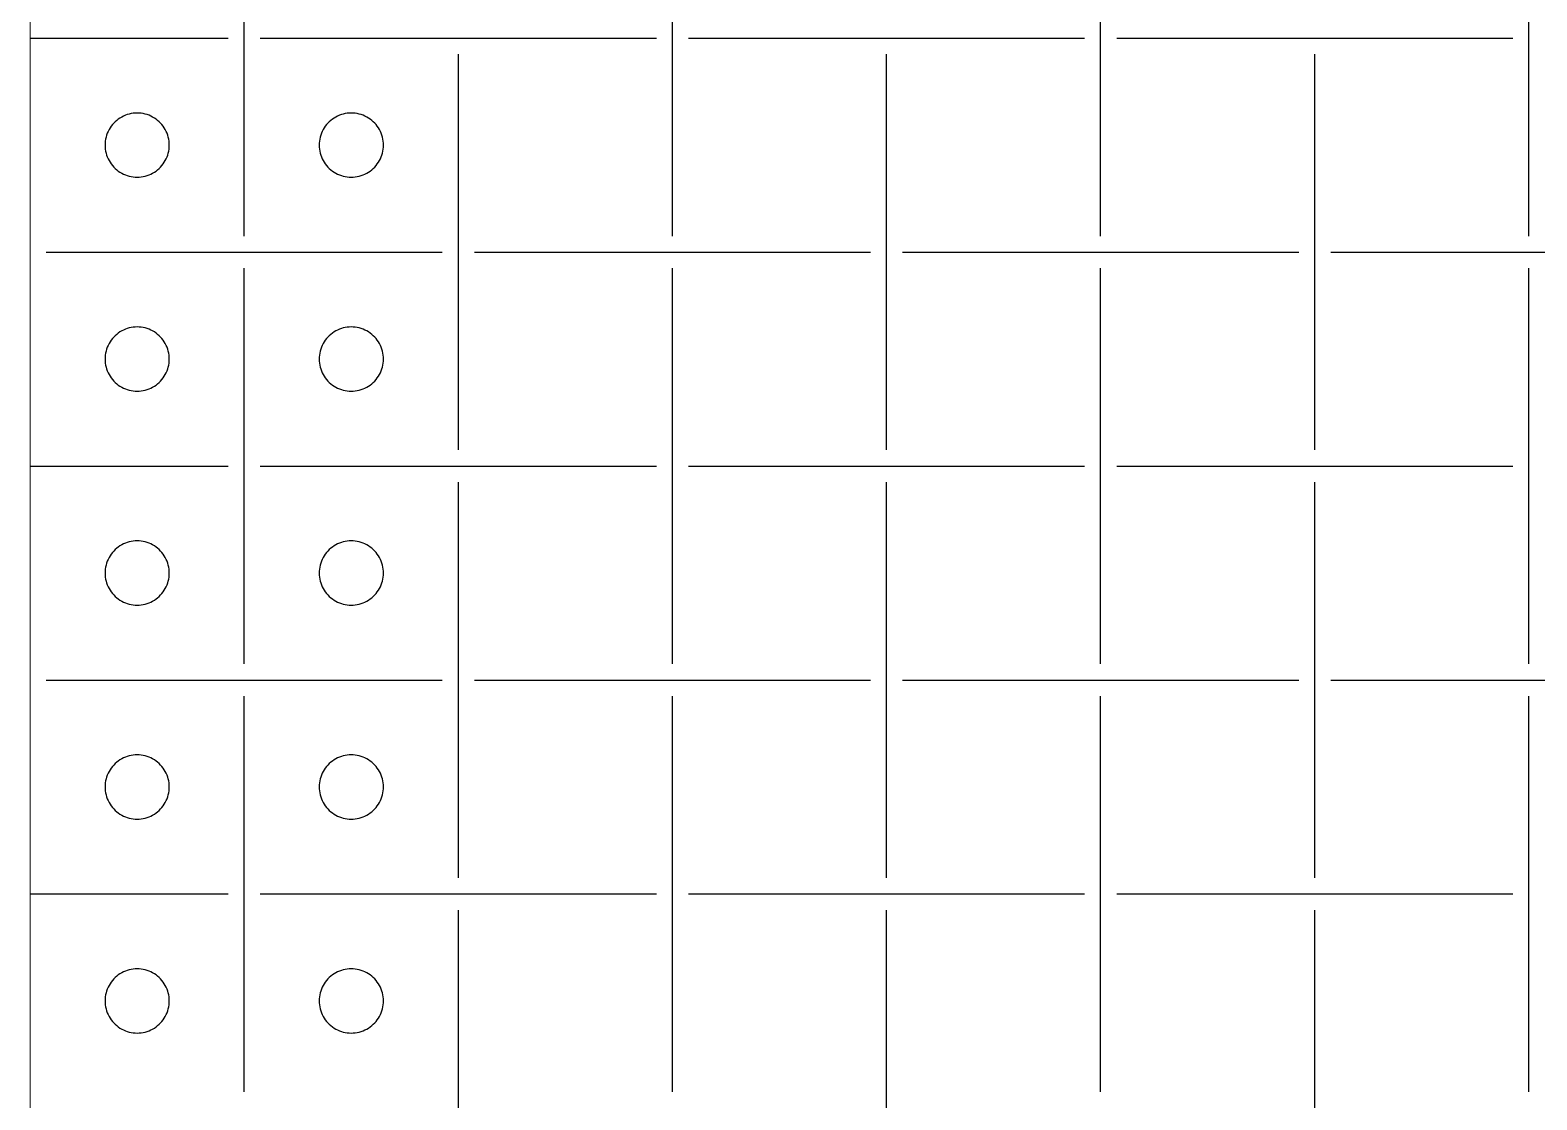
# Model space of a CAD drawing. Header units: metres. Extents: x 0 to 300, y -20 to 320.
# Drawn here: x 0 to 70.4, y 180.4 to 230.4 of the extents above; entities that cross this region are included whole.
import ezdxf

# ---------------------------------------------------------------- set-up
doc = ezdxf.new("R2010")
doc.units = ezdxf.units.M

msp = doc.modelspace()

# ---------------------------------------------------------------- linework, layer by layer
at = {"lineweight": 0}
msp.add_line((0, -20), (0, 320), dxfattribs=at)
for p, q in [((10, 220.75), (10, 239.25)), ((30, 220.75), (30, 239.25)), ((50, 220.75), (50, 239.25)), ((70, 220.75), (70, 239.25)), ((0, 230), (9.25, 230)), ((10.75, 230), (29.25, 230)), ((30.75, 230), (49.25, 230)), ((50.75, 230), (69.25, 230)), ((20, 210.75), (20, 229.25)), ((40, 210.75), (40, 229.25)), ((60, 210.75), (60, 229.25)), ((3.844, 225.956), (3.786, 225.882)), ((3.907, 226.027), (3.844, 225.956)), ((3.973, 226.093), (3.907, 226.027)), ((4.044, 226.156), (3.973, 226.093)), ((4.118, 226.214), (4.044, 226.156)), ((4.196, 226.266), (4.118, 226.214)), ((4.277, 226.314), (4.196, 226.266)), ((4.361, 226.357), (4.277, 226.314)), ((4.448, 226.395), (4.361, 226.357)), ((4.536, 226.427), (4.448, 226.395)), ((4.627, 226.453), (4.536, 226.427)), ((4.719, 226.473), (4.627, 226.453)), ((4.812, 226.488), (4.719, 226.473)), ((4.906, 226.497), (4.812, 226.488)), ((5, 226.5), (4.906, 226.497)), ((5.094, 226.497), (5, 226.5)), ((5.188, 226.488), (5.094, 226.497)), ((5.281, 226.473), (5.188, 226.488)), ((5.373, 226.453), (5.281, 226.473)), ((5.464, 226.427), (5.373, 226.453)), ((5.552, 226.395), (5.464, 226.427)), ((5.639, 226.357), (5.552, 226.395)), ((5.723, 226.314), (5.639, 226.357)), ((5.804, 226.266), (5.723, 226.314)), ((5.882, 226.214), (5.804, 226.266)), ((5.956, 226.156), (5.882, 226.214)), ((6.027, 226.093), (5.956, 226.156)), ((6.093, 226.027), (6.027, 226.093)), ((6.156, 225.956), (6.093, 226.027)), ((6.214, 225.882), (6.156, 225.956)), ((13.844, 225.956), (13.786, 225.882)), ((13.907, 226.027), (13.844, 225.956)), ((13.973, 226.093), (13.907, 226.027)), ((14.044, 226.156), (13.973, 226.093)), ((14.118, 226.214), (14.044, 226.156)), ((14.196, 226.266), (14.118, 226.214)), ((14.277, 226.314), (14.196, 226.266)), ((14.361, 226.357), (14.277, 226.314)), ((14.448, 226.395), (14.361, 226.357)), ((14.536, 226.427), (14.448, 226.395)), ((14.627, 226.453), (14.536, 226.427)), ((14.719, 226.473), (14.627, 226.453)), ((14.812, 226.488), (14.719, 226.473)), ((14.906, 226.497), (14.812, 226.488)), ((15, 226.5), (14.906, 226.497)), ((15.094, 226.497), (15, 226.5)), ((15.188, 226.488), (15.094, 226.497)), ((15.281, 226.473), (15.188, 226.488)), ((15.373, 226.453), (15.281, 226.473)), ((15.464, 226.427), (15.373, 226.453)), ((15.552, 226.395), (15.464, 226.427)), ((15.639, 226.357), (15.552, 226.395)), ((15.723, 226.314), (15.639, 226.357)), ((15.804, 226.266), (15.723, 226.314)), ((15.882, 226.214), (15.804, 226.266)), ((15.956, 226.156), (15.882, 226.214)), ((16.027, 226.093), (15.956, 226.156)), ((16.093, 226.027), (16.027, 226.093)), ((16.156, 225.956), (16.093, 226.027)), ((16.214, 225.882), (16.156, 225.956)), ((3.527, 225.281), (3.512, 225.188)), ((3.547, 225.373), (3.527, 225.281)), ((3.573, 225.464), (3.547, 225.373)), ((3.605, 225.552), (3.573, 225.464)), ((3.643, 225.639), (3.605, 225.552)), ((3.686, 225.723), (3.643, 225.639)), ((3.734, 225.804), (3.686, 225.723)), ((3.786, 225.882), (3.734, 225.804)), ((6.266, 225.804), (6.214, 225.882)), ((6.314, 225.723), (6.266, 225.804)), ((6.357, 225.639), (6.314, 225.723)), ((6.395, 225.552), (6.357, 225.639)), ((6.427, 225.464), (6.395, 225.552)), ((6.453, 225.373), (6.427, 225.464)), ((6.473, 225.281), (6.453, 225.373)), ((6.488, 225.188), (6.473, 225.281)), ((13.527, 225.281), (13.512, 225.188)), ((13.547, 225.373), (13.527, 225.281)), ((13.573, 225.464), (13.547, 225.373)), ((13.605, 225.552), (13.573, 225.464)), ((13.643, 225.639), (13.605, 225.552)), ((13.686, 225.723), (13.643, 225.639)), ((13.734, 225.804), (13.686, 225.723)), ((13.786, 225.882), (13.734, 225.804)), ((16.266, 225.804), (16.214, 225.882)), ((16.314, 225.723), (16.266, 225.804)), ((16.357, 225.639), (16.314, 225.723)), ((16.395, 225.552), (16.357, 225.639)), ((16.427, 225.464), (16.395, 225.552)), ((16.453, 225.373), (16.427, 225.464)), ((16.473, 225.281), (16.453, 225.373)), ((16.488, 225.188), (16.473, 225.281)), ((3.503, 225.094), (3.5, 225)), ((3.5, 225), (3.503, 224.906)), ((3.512, 225.188), (3.503, 225.094)), ((3.503, 224.906), (3.512, 224.812)), ((3.512, 224.812), (3.527, 224.719)), ((3.527, 224.719), (3.547, 224.627)), ((3.547, 224.627), (3.573, 224.536)), ((3.573, 224.536), (3.605, 224.448)), ((6.395, 224.448), (6.427, 224.536)), ((6.427, 224.536), (6.453, 224.627)), ((6.453, 224.627), (6.473, 224.719)), ((6.473, 224.719), (6.488, 224.812)), ((6.497, 225.094), (6.488, 225.188)), ((6.488, 224.812), (6.497, 224.906)), ((6.5, 225), (6.497, 225.094)), ((6.497, 224.906), (6.5, 225)), ((13.503, 225.094), (13.5, 225)), ((13.5, 225), (13.503, 224.906)), ((13.512, 225.188), (13.503, 225.094)), ((13.503, 224.906), (13.512, 224.812)), ((13.512, 224.812), (13.527, 224.719)), ((13.527, 224.719), (13.547, 224.627)), ((13.547, 224.627), (13.573, 224.536)), ((13.573, 224.536), (13.605, 224.448)), ((16.395, 224.448), (16.427, 224.536)), ((16.427, 224.536), (16.453, 224.627)), ((16.453, 224.627), (16.473, 224.719)), ((16.473, 224.719), (16.488, 224.812)), ((16.497, 225.094), (16.488, 225.188)), ((16.488, 224.812), (16.497, 224.906)), ((16.5, 225), (16.497, 225.094)), ((16.497, 224.906), (16.5, 225)), ((3.605, 224.448), (3.643, 224.361)), ((3.643, 224.361), (3.686, 224.277)), ((3.686, 224.277), (3.734, 224.196)), ((3.734, 224.196), (3.786, 224.118)), ((3.786, 224.118), (3.844, 224.044)), ((3.844, 224.044), (3.907, 223.973)), ((3.907, 223.973), (3.973, 223.907)), ((3.973, 223.907), (4.044, 223.844)), ((4.044, 223.844), (4.118, 223.786)), ((5.882, 223.786), (5.956, 223.844)), ((5.956, 223.844), (6.027, 223.907)), ((6.027, 223.907), (6.093, 223.973)), ((6.093, 223.973), (6.156, 224.044)), ((6.156, 224.044), (6.214, 224.118)), ((6.214, 224.118), (6.266, 224.196)), ((6.266, 224.196), (6.314, 224.277)), ((6.314, 224.277), (6.357, 224.361)), ((6.357, 224.361), (6.395, 224.448)), ((13.605, 224.448), (13.643, 224.361)), ((13.643, 224.361), (13.686, 224.277)), ((13.686, 224.277), (13.734, 224.196)), ((13.734, 224.196), (13.786, 224.118)), ((13.786, 224.118), (13.844, 224.044)), ((13.844, 224.044), (13.907, 223.973)), ((13.907, 223.973), (13.973, 223.907)), ((13.973, 223.907), (14.044, 223.844)), ((14.044, 223.844), (14.118, 223.786)), ((15.882, 223.786), (15.956, 223.844)), ((15.956, 223.844), (16.027, 223.907)), ((16.027, 223.907), (16.093, 223.973)), ((16.093, 223.973), (16.156, 224.044)), ((16.156, 224.044), (16.214, 224.118)), ((16.214, 224.118), (16.266, 224.196)), ((16.266, 224.196), (16.314, 224.277)), ((16.314, 224.277), (16.357, 224.361)), ((16.357, 224.361), (16.395, 224.448)), ((4.118, 223.786), (4.196, 223.734)), ((4.196, 223.734), (4.277, 223.686)), ((4.277, 223.686), (4.361, 223.643)), ((4.361, 223.643), (4.448, 223.605)), ((4.448, 223.605), (4.536, 223.573)), ((4.536, 223.573), (4.627, 223.547)), ((4.627, 223.547), (4.719, 223.527)), ((4.719, 223.527), (4.812, 223.512)), ((4.812, 223.512), (4.906, 223.503)), ((4.906, 223.503), (5, 223.5)), ((5, 223.5), (5.094, 223.503)), ((5.094, 223.503), (5.188, 223.512)), ((5.188, 223.512), (5.281, 223.527)), ((5.281, 223.527), (5.373, 223.547)), ((5.373, 223.547), (5.464, 223.573)), ((5.464, 223.573), (5.552, 223.605)), ((5.552, 223.605), (5.639, 223.643)), ((5.639, 223.643), (5.723, 223.686)), ((5.723, 223.686), (5.804, 223.734)), ((5.804, 223.734), (5.882, 223.786)), ((14.118, 223.786), (14.196, 223.734)), ((14.196, 223.734), (14.277, 223.686)), ((14.277, 223.686), (14.361, 223.643)), ((14.361, 223.643), (14.448, 223.605)), ((14.448, 223.605), (14.536, 223.573)), ((14.536, 223.573), (14.627, 223.547)), ((14.627, 223.547), (14.719, 223.527)), ((14.719, 223.527), (14.812, 223.512)), ((14.812, 223.512), (14.906, 223.503)), ((14.906, 223.503), (15, 223.5)), ((15, 223.5), (15.094, 223.503)), ((15.094, 223.503), (15.188, 223.512)), ((15.188, 223.512), (15.281, 223.527)), ((15.281, 223.527), (15.373, 223.547)), ((15.373, 223.547), (15.464, 223.573)), ((15.464, 223.573), (15.552, 223.605)), ((15.552, 223.605), (15.639, 223.643)), ((15.639, 223.643), (15.723, 223.686)), ((15.723, 223.686), (15.804, 223.734)), ((15.804, 223.734), (15.882, 223.786)), ((0.75, 220), (19.25, 220)), ((20.75, 220), (39.25, 220)), ((40.75, 220), (59.25, 220)), ((60.75, 220), (79.25, 220)), ((10, 200.75), (10, 219.25)), ((30, 200.75), (30, 219.25)), ((50, 200.75), (50, 219.25)), ((70, 200.75), (70, 219.25)), ((3.973, 216.093), (3.907, 216.027)), ((4.044, 216.156), (3.973, 216.093)), ((4.118, 216.214), (4.044, 216.156)), ((4.196, 216.266), (4.118, 216.214)), ((4.277, 216.314), (4.196, 216.266)), ((4.361, 216.357), (4.277, 216.314)), ((4.448, 216.395), (4.361, 216.357)), ((4.536, 216.427), (4.448, 216.395)), ((4.627, 216.453), (4.536, 216.427)), ((4.719, 216.473), (4.627, 216.453)), ((4.812, 216.488), (4.719, 216.473)), ((4.906, 216.497), (4.812, 216.488)), ((5, 216.5), (4.906, 216.497)), ((5.094, 216.497), (5, 216.5)), ((5.188, 216.488), (5.094, 216.497)), ((5.281, 216.473), (5.188, 216.488)), ((5.373, 216.453), (5.281, 216.473)), ((5.464, 216.427), (5.373, 216.453)), ((5.552, 216.395), (5.464, 216.427)), ((5.639, 216.357), (5.552, 216.395)), ((5.723, 216.314), (5.639, 216.357)), ((5.804, 216.266), (5.723, 216.314)), ((5.882, 216.214), (5.804, 216.266)), ((5.956, 216.156), (5.882, 216.214)), ((6.027, 216.093), (5.956, 216.156)), ((6.093, 216.027), (6.027, 216.093)), ((13.973, 216.093), (13.907, 216.027)), ((14.044, 216.156), (13.973, 216.093)), ((14.118, 216.214), (14.044, 216.156)), ((14.196, 216.266), (14.118, 216.214)), ((14.277, 216.314), (14.196, 216.266)), ((14.361, 216.357), (14.277, 216.314)), ((14.448, 216.395), (14.361, 216.357)), ((14.536, 216.427), (14.448, 216.395)), ((14.627, 216.453), (14.536, 216.427)), ((14.719, 216.473), (14.627, 216.453)), ((14.812, 216.488), (14.719, 216.473)), ((14.906, 216.497), (14.812, 216.488)), ((15, 216.5), (14.906, 216.497)), ((15.094, 216.497), (15, 216.5)), ((15.188, 216.488), (15.094, 216.497)), ((15.281, 216.473), (15.188, 216.488)), ((15.373, 216.453), (15.281, 216.473)), ((15.464, 216.427), (15.373, 216.453)), ((15.552, 216.395), (15.464, 216.427)), ((15.639, 216.357), (15.552, 216.395)), ((15.723, 216.314), (15.639, 216.357)), ((15.804, 216.266), (15.723, 216.314)), ((15.882, 216.214), (15.804, 216.266)), ((15.956, 216.156), (15.882, 216.214)), ((16.027, 216.093), (15.956, 216.156)), ((16.093, 216.027), (16.027, 216.093)), ((3.547, 215.373), (3.527, 215.281)), ((3.573, 215.464), (3.547, 215.373)), ((3.605, 215.552), (3.573, 215.464)), ((3.643, 215.639), (3.605, 215.552)), ((3.686, 215.723), (3.643, 215.639)), ((3.734, 215.804), (3.686, 215.723)), ((3.786, 215.882), (3.734, 215.804)), ((3.844, 215.956), (3.786, 215.882)), ((3.907, 216.027), (3.844, 215.956)), ((6.156, 215.956), (6.093, 216.027)), ((6.214, 215.882), (6.156, 215.956)), ((6.266, 215.804), (6.214, 215.882)), ((6.314, 215.723), (6.266, 215.804)), ((6.357, 215.639), (6.314, 215.723)), ((6.395, 215.552), (6.357, 215.639)), ((6.427, 215.464), (6.395, 215.552)), ((6.453, 215.373), (6.427, 215.464)), ((6.473, 215.281), (6.453, 215.373)), ((13.547, 215.373), (13.527, 215.281)), ((13.573, 215.464), (13.547, 215.373)), ((13.605, 215.552), (13.573, 215.464)), ((13.643, 215.639), (13.605, 215.552)), ((13.686, 215.723), (13.643, 215.639)), ((13.734, 215.804), (13.686, 215.723)), ((13.786, 215.882), (13.734, 215.804)), ((13.844, 215.956), (13.786, 215.882)), ((13.907, 216.027), (13.844, 215.956)), ((16.156, 215.956), (16.093, 216.027)), ((16.214, 215.882), (16.156, 215.956)), ((16.266, 215.804), (16.214, 215.882)), ((16.314, 215.723), (16.266, 215.804)), ((16.357, 215.639), (16.314, 215.723)), ((16.395, 215.552), (16.357, 215.639)), ((16.427, 215.464), (16.395, 215.552)), ((16.453, 215.373), (16.427, 215.464)), ((16.473, 215.281), (16.453, 215.373)), ((3.503, 215.094), (3.5, 215)), ((3.5, 215), (3.503, 214.906)), ((3.512, 215.188), (3.503, 215.094)), ((3.503, 214.906), (3.512, 214.812)), ((3.527, 215.281), (3.512, 215.188)), ((3.512, 214.812), (3.527, 214.719)), ((3.527, 214.719), (3.547, 214.627)), ((6.453, 214.627), (6.473, 214.719)), ((6.488, 215.188), (6.473, 215.281)), ((6.473, 214.719), (6.488, 214.812)), ((6.497, 215.094), (6.488, 215.188)), ((6.488, 214.812), (6.497, 214.906)), ((6.5, 215), (6.497, 215.094)), ((6.497, 214.906), (6.5, 215)), ((13.503, 215.094), (13.5, 215)), ((13.5, 215), (13.503, 214.906)), ((13.512, 215.188), (13.503, 215.094)), ((13.503, 214.906), (13.512, 214.812)), ((13.527, 215.281), (13.512, 215.188)), ((13.512, 214.812), (13.527, 214.719)), ((13.527, 214.719), (13.547, 214.627)), ((16.453, 214.627), (16.473, 214.719)), ((16.488, 215.188), (16.473, 215.281)), ((16.473, 214.719), (16.488, 214.812)), ((16.497, 215.094), (16.488, 215.188)), ((16.488, 214.812), (16.497, 214.906)), ((16.5, 215), (16.497, 215.094)), ((16.497, 214.906), (16.5, 215)), ((3.547, 214.627), (3.573, 214.536)), ((3.573, 214.536), (3.605, 214.448)), ((3.605, 214.448), (3.643, 214.361)), ((3.643, 214.361), (3.686, 214.277)), ((3.686, 214.277), (3.734, 214.196)), ((3.734, 214.196), (3.786, 214.118)), ((3.786, 214.118), (3.844, 214.044)), ((3.844, 214.044), (3.907, 213.973)), ((3.907, 213.973), (3.973, 213.907)), ((6.027, 213.907), (6.093, 213.973)), ((6.093, 213.973), (6.156, 214.044)), ((6.156, 214.044), (6.214, 214.118)), ((6.214, 214.118), (6.266, 214.196)), ((6.266, 214.196), (6.314, 214.277)), ((6.314, 214.277), (6.357, 214.361)), ((6.357, 214.361), (6.395, 214.448)), ((6.395, 214.448), (6.427, 214.536)), ((6.427, 214.536), (6.453, 214.627)), ((13.547, 214.627), (13.573, 214.536)), ((13.573, 214.536), (13.605, 214.448)), ((13.605, 214.448), (13.643, 214.361)), ((13.643, 214.361), (13.686, 214.277)), ((13.686, 214.277), (13.734, 214.196)), ((13.734, 214.196), (13.786, 214.118)), ((13.786, 214.118), (13.844, 214.044)), ((13.844, 214.044), (13.907, 213.973)), ((13.907, 213.973), (13.973, 213.907)), ((16.027, 213.907), (16.093, 213.973)), ((16.093, 213.973), (16.156, 214.044)), ((16.156, 214.044), (16.214, 214.118)), ((16.214, 214.118), (16.266, 214.196)), ((16.266, 214.196), (16.314, 214.277)), ((16.314, 214.277), (16.357, 214.361)), ((16.357, 214.361), (16.395, 214.448)), ((16.395, 214.448), (16.427, 214.536)), ((16.427, 214.536), (16.453, 214.627)), ((3.973, 213.907), (4.044, 213.844)), ((4.044, 213.844), (4.118, 213.786)), ((4.118, 213.786), (4.196, 213.734)), ((4.196, 213.734), (4.277, 213.686)), ((4.277, 213.686), (4.361, 213.643)), ((4.361, 213.643), (4.448, 213.605)), ((4.448, 213.605), (4.536, 213.573)), ((4.536, 213.573), (4.627, 213.547)), ((4.627, 213.547), (4.719, 213.527)), ((4.719, 213.527), (4.812, 213.512)), ((4.812, 213.512), (4.906, 213.503)), ((4.906, 213.503), (5, 213.5)), ((5, 213.5), (5.094, 213.503)), ((5.094, 213.503), (5.188, 213.512)), ((5.188, 213.512), (5.281, 213.527)), ((5.281, 213.527), (5.373, 213.547)), ((5.373, 213.547), (5.464, 213.573)), ((5.464, 213.573), (5.552, 213.605)), ((5.552, 213.605), (5.639, 213.643)), ((5.639, 213.643), (5.723, 213.686)), ((5.723, 213.686), (5.804, 213.734)), ((5.804, 213.734), (5.882, 213.786)), ((5.882, 213.786), (5.956, 213.844)), ((5.956, 213.844), (6.027, 213.907)), ((13.973, 213.907), (14.044, 213.844)), ((14.044, 213.844), (14.118, 213.786)), ((14.118, 213.786), (14.196, 213.734)), ((14.196, 213.734), (14.277, 213.686)), ((14.277, 213.686), (14.361, 213.643)), ((14.361, 213.643), (14.448, 213.605)), ((14.448, 213.605), (14.536, 213.573)), ((14.536, 213.573), (14.627, 213.547)), ((14.627, 213.547), (14.719, 213.527)), ((14.719, 213.527), (14.812, 213.512)), ((14.812, 213.512), (14.906, 213.503)), ((14.906, 213.503), (15, 213.5)), ((15, 213.5), (15.094, 213.503)), ((15.094, 213.503), (15.188, 213.512)), ((15.188, 213.512), (15.281, 213.527)), ((15.281, 213.527), (15.373, 213.547)), ((15.373, 213.547), (15.464, 213.573)), ((15.464, 213.573), (15.552, 213.605)), ((15.552, 213.605), (15.639, 213.643)), ((15.639, 213.643), (15.723, 213.686)), ((15.723, 213.686), (15.804, 213.734)), ((15.804, 213.734), (15.882, 213.786)), ((15.882, 213.786), (15.956, 213.844)), ((15.956, 213.844), (16.027, 213.907)), ((0, 210), (9.25, 210)), ((10.75, 210), (29.25, 210)), ((30.75, 210), (49.25, 210)), ((50.75, 210), (69.25, 210)), ((20, 190.75), (20, 209.25)), ((40, 190.75), (40, 209.25)), ((60, 190.75), (60, 209.25)), ((4.118, 206.214), (4.044, 206.156)), ((4.196, 206.266), (4.118, 206.214)), ((4.277, 206.314), (4.196, 206.266)), ((4.361, 206.357), (4.277, 206.314)), ((4.448, 206.395), (4.361, 206.357)), ((4.536, 206.427), (4.448, 206.395)), ((4.627, 206.453), (4.536, 206.427)), ((4.719, 206.473), (4.627, 206.453)), ((4.812, 206.488), (4.719, 206.473)), ((4.906, 206.497), (4.812, 206.488)), ((5, 206.5), (4.906, 206.497)), ((5.094, 206.497), (5, 206.5)), ((5.188, 206.488), (5.094, 206.497)), ((5.281, 206.473), (5.188, 206.488)), ((5.373, 206.453), (5.281, 206.473)), ((5.464, 206.427), (5.373, 206.453)), ((5.552, 206.395), (5.464, 206.427)), ((5.639, 206.357), (5.552, 206.395)), ((5.723, 206.314), (5.639, 206.357)), ((5.804, 206.266), (5.723, 206.314)), ((5.882, 206.214), (5.804, 206.266)), ((5.956, 206.156), (5.882, 206.214)), ((14.118, 206.214), (14.044, 206.156)), ((14.196, 206.266), (14.118, 206.214)), ((14.277, 206.314), (14.196, 206.266)), ((14.361, 206.357), (14.277, 206.314)), ((14.448, 206.395), (14.361, 206.357)), ((14.536, 206.427), (14.448, 206.395)), ((14.627, 206.453), (14.536, 206.427)), ((14.719, 206.473), (14.627, 206.453)), ((14.812, 206.488), (14.719, 206.473)), ((14.906, 206.497), (14.812, 206.488)), ((15, 206.5), (14.906, 206.497)), ((15.094, 206.497), (15, 206.5)), ((15.188, 206.488), (15.094, 206.497)), ((15.281, 206.473), (15.188, 206.488)), ((15.373, 206.453), (15.281, 206.473)), ((15.464, 206.427), (15.373, 206.453)), ((15.552, 206.395), (15.464, 206.427)), ((15.639, 206.357), (15.552, 206.395)), ((15.723, 206.314), (15.639, 206.357)), ((15.804, 206.266), (15.723, 206.314)), ((15.882, 206.214), (15.804, 206.266)), ((15.956, 206.156), (15.882, 206.214)), ((3.605, 205.552), (3.573, 205.464)), ((3.643, 205.639), (3.605, 205.552)), ((3.686, 205.723), (3.643, 205.639)), ((3.734, 205.804), (3.686, 205.723)), ((3.786, 205.882), (3.734, 205.804)), ((3.844, 205.956), (3.786, 205.882)), ((3.907, 206.027), (3.844, 205.956)), ((3.973, 206.093), (3.907, 206.027)), ((4.044, 206.156), (3.973, 206.093)), ((6.027, 206.093), (5.956, 206.156)), ((6.093, 206.027), (6.027, 206.093)), ((6.156, 205.956), (6.093, 206.027)), ((6.214, 205.882), (6.156, 205.956)), ((6.266, 205.804), (6.214, 205.882)), ((6.314, 205.723), (6.266, 205.804)), ((6.357, 205.639), (6.314, 205.723)), ((6.395, 205.552), (6.357, 205.639)), ((6.427, 205.464), (6.395, 205.552)), ((13.605, 205.552), (13.573, 205.464)), ((13.643, 205.639), (13.605, 205.552)), ((13.686, 205.723), (13.643, 205.639)), ((13.734, 205.804), (13.686, 205.723)), ((13.786, 205.882), (13.734, 205.804)), ((13.844, 205.956), (13.786, 205.882)), ((13.907, 206.027), (13.844, 205.956)), ((13.973, 206.093), (13.907, 206.027)), ((14.044, 206.156), (13.973, 206.093)), ((16.027, 206.093), (15.956, 206.156)), ((16.093, 206.027), (16.027, 206.093)), ((16.156, 205.956), (16.093, 206.027)), ((16.214, 205.882), (16.156, 205.956)), ((16.266, 205.804), (16.214, 205.882)), ((16.314, 205.723), (16.266, 205.804)), ((16.357, 205.639), (16.314, 205.723)), ((16.395, 205.552), (16.357, 205.639)), ((16.427, 205.464), (16.395, 205.552)), ((3.503, 205.094), (3.5, 205)), ((3.5, 205), (3.503, 204.906)), ((3.512, 205.188), (3.503, 205.094)), ((3.503, 204.906), (3.512, 204.812)), ((3.527, 205.281), (3.512, 205.188)), ((3.512, 204.812), (3.527, 204.719)), ((3.547, 205.373), (3.527, 205.281)), ((3.573, 205.464), (3.547, 205.373)), ((6.453, 205.373), (6.427, 205.464)), ((6.473, 205.281), (6.453, 205.373)), ((6.488, 205.188), (6.473, 205.281)), ((6.473, 204.719), (6.488, 204.812)), ((6.497, 205.094), (6.488, 205.188)), ((6.488, 204.812), (6.497, 204.906)), ((6.5, 205), (6.497, 205.094)), ((6.497, 204.906), (6.5, 205)), ((13.503, 205.094), (13.5, 205)), ((13.5, 205), (13.503, 204.906)), ((13.512, 205.188), (13.503, 205.094)), ((13.503, 204.906), (13.512, 204.812)), ((13.527, 205.281), (13.512, 205.188)), ((13.512, 204.812), (13.527, 204.719)), ((13.547, 205.373), (13.527, 205.281)), ((13.573, 205.464), (13.547, 205.373)), ((16.453, 205.373), (16.427, 205.464)), ((16.473, 205.281), (16.453, 205.373)), ((16.488, 205.188), (16.473, 205.281)), ((16.473, 204.719), (16.488, 204.812)), ((16.497, 205.094), (16.488, 205.188)), ((16.488, 204.812), (16.497, 204.906)), ((16.5, 205), (16.497, 205.094)), ((16.497, 204.906), (16.5, 205)), ((3.527, 204.719), (3.547, 204.627)), ((3.547, 204.627), (3.573, 204.536)), ((3.573, 204.536), (3.605, 204.448)), ((3.605, 204.448), (3.643, 204.361)), ((3.643, 204.361), (3.686, 204.277)), ((3.686, 204.277), (3.734, 204.196)), ((3.734, 204.196), (3.786, 204.118)), ((3.786, 204.118), (3.844, 204.044)), ((6.156, 204.044), (6.214, 204.118)), ((6.214, 204.118), (6.266, 204.196)), ((6.266, 204.196), (6.314, 204.277)), ((6.314, 204.277), (6.357, 204.361)), ((6.357, 204.361), (6.395, 204.448)), ((6.395, 204.448), (6.427, 204.536)), ((6.427, 204.536), (6.453, 204.627)), ((6.453, 204.627), (6.473, 204.719)), ((13.527, 204.719), (13.547, 204.627)), ((13.547, 204.627), (13.573, 204.536)), ((13.573, 204.536), (13.605, 204.448)), ((13.605, 204.448), (13.643, 204.361)), ((13.643, 204.361), (13.686, 204.277)), ((13.686, 204.277), (13.734, 204.196)), ((13.734, 204.196), (13.786, 204.118)), ((13.786, 204.118), (13.844, 204.044)), ((16.156, 204.044), (16.214, 204.118)), ((16.214, 204.118), (16.266, 204.196)), ((16.266, 204.196), (16.314, 204.277)), ((16.314, 204.277), (16.357, 204.361)), ((16.357, 204.361), (16.395, 204.448)), ((16.395, 204.448), (16.427, 204.536)), ((16.427, 204.536), (16.453, 204.627)), ((16.453, 204.627), (16.473, 204.719)), ((3.844, 204.044), (3.907, 203.973)), ((3.907, 203.973), (3.973, 203.907)), ((3.973, 203.907), (4.044, 203.844)), ((4.044, 203.844), (4.118, 203.786)), ((4.118, 203.786), (4.196, 203.734)), ((4.196, 203.734), (4.277, 203.686)), ((4.277, 203.686), (4.361, 203.643)), ((4.361, 203.643), (4.448, 203.605)), ((4.448, 203.605), (4.536, 203.573)), ((4.536, 203.573), (4.627, 203.547)), ((4.627, 203.547), (4.719, 203.527)), ((4.719, 203.527), (4.812, 203.512)), ((4.812, 203.512), (4.906, 203.503)), ((4.906, 203.503), (5, 203.5)), ((5, 203.5), (5.094, 203.503)), ((5.094, 203.503), (5.188, 203.512)), ((5.188, 203.512), (5.281, 203.527)), ((5.281, 203.527), (5.373, 203.547)), ((5.373, 203.547), (5.464, 203.573)), ((5.464, 203.573), (5.552, 203.605)), ((5.552, 203.605), (5.639, 203.643)), ((5.639, 203.643), (5.723, 203.686)), ((5.723, 203.686), (5.804, 203.734)), ((5.804, 203.734), (5.882, 203.786)), ((5.882, 203.786), (5.956, 203.844)), ((5.956, 203.844), (6.027, 203.907)), ((6.027, 203.907), (6.093, 203.973)), ((6.093, 203.973), (6.156, 204.044)), ((13.844, 204.044), (13.907, 203.973)), ((13.907, 203.973), (13.973, 203.907)), ((13.973, 203.907), (14.044, 203.844)), ((14.044, 203.844), (14.118, 203.786)), ((14.118, 203.786), (14.196, 203.734)), ((14.196, 203.734), (14.277, 203.686)), ((14.277, 203.686), (14.361, 203.643)), ((14.361, 203.643), (14.448, 203.605)), ((14.448, 203.605), (14.536, 203.573)), ((14.536, 203.573), (14.627, 203.547)), ((14.627, 203.547), (14.719, 203.527)), ((14.719, 203.527), (14.812, 203.512)), ((14.812, 203.512), (14.906, 203.503)), ((14.906, 203.503), (15, 203.5)), ((15, 203.5), (15.094, 203.503)), ((15.094, 203.503), (15.188, 203.512)), ((15.188, 203.512), (15.281, 203.527)), ((15.281, 203.527), (15.373, 203.547)), ((15.373, 203.547), (15.464, 203.573)), ((15.464, 203.573), (15.552, 203.605)), ((15.552, 203.605), (15.639, 203.643)), ((15.639, 203.643), (15.723, 203.686)), ((15.723, 203.686), (15.804, 203.734)), ((15.804, 203.734), (15.882, 203.786)), ((15.882, 203.786), (15.956, 203.844)), ((15.956, 203.844), (16.027, 203.907)), ((16.027, 203.907), (16.093, 203.973)), ((16.093, 203.973), (16.156, 204.044)), ((0.75, 200), (19.25, 200)), ((20.75, 200), (39.25, 200)), ((40.75, 200), (59.25, 200)), ((60.75, 200), (79.25, 200)), ((10, 180.75), (10, 199.25)), ((30, 180.75), (30, 199.25)), ((50, 180.75), (50, 199.25)), ((70, 180.75), (70, 199.25)), ((4.361, 196.357), (4.277, 196.314)), ((4.448, 196.395), (4.361, 196.357)), ((4.536, 196.427), (4.448, 196.395)), ((4.627, 196.453), (4.536, 196.427)), ((4.719, 196.473), (4.627, 196.453)), ((4.812, 196.488), (4.719, 196.473)), ((4.906, 196.497), (4.812, 196.488)), ((5, 196.5), (4.906, 196.497)), ((5.094, 196.497), (5, 196.5)), ((5.188, 196.488), (5.094, 196.497)), ((5.281, 196.473), (5.188, 196.488)), ((5.373, 196.453), (5.281, 196.473)), ((5.464, 196.427), (5.373, 196.453)), ((5.552, 196.395), (5.464, 196.427)), ((5.639, 196.357), (5.552, 196.395)), ((5.723, 196.314), (5.639, 196.357)), ((14.361, 196.357), (14.277, 196.314)), ((14.448, 196.395), (14.361, 196.357)), ((14.536, 196.427), (14.448, 196.395)), ((14.627, 196.453), (14.536, 196.427)), ((14.719, 196.473), (14.627, 196.453)), ((14.812, 196.488), (14.719, 196.473)), ((14.906, 196.497), (14.812, 196.488)), ((15, 196.5), (14.906, 196.497)), ((15.094, 196.497), (15, 196.5)), ((15.188, 196.488), (15.094, 196.497)), ((15.281, 196.473), (15.188, 196.488)), ((15.373, 196.453), (15.281, 196.473)), ((15.464, 196.427), (15.373, 196.453)), ((15.552, 196.395), (15.464, 196.427)), ((15.639, 196.357), (15.552, 196.395)), ((15.723, 196.314), (15.639, 196.357)), ((3.686, 195.723), (3.643, 195.639)), ((3.734, 195.804), (3.686, 195.723)), ((3.786, 195.882), (3.734, 195.804)), ((3.844, 195.956), (3.786, 195.882)), ((3.907, 196.027), (3.844, 195.956)), ((3.973, 196.093), (3.907, 196.027)), ((4.044, 196.156), (3.973, 196.093)), ((4.118, 196.214), (4.044, 196.156)), ((4.196, 196.266), (4.118, 196.214)), ((4.277, 196.314), (4.196, 196.266)), ((5.804, 196.266), (5.723, 196.314)), ((5.882, 196.214), (5.804, 196.266)), ((5.956, 196.156), (5.882, 196.214)), ((6.027, 196.093), (5.956, 196.156)), ((6.093, 196.027), (6.027, 196.093)), ((6.156, 195.956), (6.093, 196.027)), ((6.214, 195.882), (6.156, 195.956)), ((6.266, 195.804), (6.214, 195.882)), ((6.314, 195.723), (6.266, 195.804)), ((6.357, 195.639), (6.314, 195.723)), ((13.686, 195.723), (13.643, 195.639)), ((13.734, 195.804), (13.686, 195.723)), ((13.786, 195.882), (13.734, 195.804)), ((13.844, 195.956), (13.786, 195.882)), ((13.907, 196.027), (13.844, 195.956)), ((13.973, 196.093), (13.907, 196.027)), ((14.044, 196.156), (13.973, 196.093)), ((14.118, 196.214), (14.044, 196.156)), ((14.196, 196.266), (14.118, 196.214)), ((14.277, 196.314), (14.196, 196.266)), ((15.804, 196.266), (15.723, 196.314)), ((15.882, 196.214), (15.804, 196.266)), ((15.956, 196.156), (15.882, 196.214)), ((16.027, 196.093), (15.956, 196.156)), ((16.093, 196.027), (16.027, 196.093)), ((16.156, 195.956), (16.093, 196.027)), ((16.214, 195.882), (16.156, 195.956)), ((16.266, 195.804), (16.214, 195.882)), ((16.314, 195.723), (16.266, 195.804)), ((16.357, 195.639), (16.314, 195.723)), ((3.503, 195.094), (3.5, 195)), ((3.5, 195), (3.503, 194.906)), ((3.512, 195.188), (3.503, 195.094)), ((3.527, 195.281), (3.512, 195.188)), ((3.547, 195.373), (3.527, 195.281)), ((3.573, 195.464), (3.547, 195.373)), ((3.605, 195.552), (3.573, 195.464)), ((3.643, 195.639), (3.605, 195.552)), ((6.395, 195.552), (6.357, 195.639)), ((6.427, 195.464), (6.395, 195.552)), ((6.453, 195.373), (6.427, 195.464)), ((6.473, 195.281), (6.453, 195.373)), ((6.488, 195.188), (6.473, 195.281)), ((6.497, 195.094), (6.488, 195.188)), ((6.5, 195), (6.497, 195.094)), ((6.497, 194.906), (6.5, 195)), ((13.503, 195.094), (13.5, 195)), ((13.5, 195), (13.503, 194.906)), ((13.512, 195.188), (13.503, 195.094)), ((13.527, 195.281), (13.512, 195.188)), ((13.547, 195.373), (13.527, 195.281)), ((13.573, 195.464), (13.547, 195.373)), ((13.605, 195.552), (13.573, 195.464)), ((13.643, 195.639), (13.605, 195.552)), ((16.395, 195.552), (16.357, 195.639)), ((16.427, 195.464), (16.395, 195.552)), ((16.453, 195.373), (16.427, 195.464)), ((16.473, 195.281), (16.453, 195.373)), ((16.488, 195.188), (16.473, 195.281)), ((16.497, 195.094), (16.488, 195.188)), ((16.5, 195), (16.497, 195.094)), ((16.497, 194.906), (16.5, 195)), ((3.503, 194.906), (3.512, 194.812)), ((3.512, 194.812), (3.527, 194.719)), ((3.527, 194.719), (3.547, 194.627)), ((3.547, 194.627), (3.573, 194.536)), ((3.573, 194.536), (3.605, 194.448)), ((3.605, 194.448), (3.643, 194.361)), ((3.643, 194.361), (3.686, 194.277)), ((3.686, 194.277), (3.734, 194.196)), ((6.266, 194.196), (6.314, 194.277)), ((6.314, 194.277), (6.357, 194.361)), ((6.357, 194.361), (6.395, 194.448)), ((6.395, 194.448), (6.427, 194.536)), ((6.427, 194.536), (6.453, 194.627)), ((6.453, 194.627), (6.473, 194.719)), ((6.473, 194.719), (6.488, 194.812)), ((6.488, 194.812), (6.497, 194.906)), ((13.503, 194.906), (13.512, 194.812)), ((13.512, 194.812), (13.527, 194.719)), ((13.527, 194.719), (13.547, 194.627)), ((13.547, 194.627), (13.573, 194.536)), ((13.573, 194.536), (13.605, 194.448)), ((13.605, 194.448), (13.643, 194.361)), ((13.643, 194.361), (13.686, 194.277)), ((13.686, 194.277), (13.734, 194.196)), ((16.266, 194.196), (16.314, 194.277)), ((16.314, 194.277), (16.357, 194.361)), ((16.357, 194.361), (16.395, 194.448)), ((16.395, 194.448), (16.427, 194.536)), ((16.427, 194.536), (16.453, 194.627)), ((16.453, 194.627), (16.473, 194.719)), ((16.473, 194.719), (16.488, 194.812)), ((16.488, 194.812), (16.497, 194.906)), ((3.734, 194.196), (3.786, 194.118)), ((3.786, 194.118), (3.844, 194.044)), ((3.844, 194.044), (3.907, 193.973)), ((3.907, 193.973), (3.973, 193.907)), ((3.973, 193.907), (4.044, 193.844)), ((4.044, 193.844), (4.118, 193.786)), ((4.118, 193.786), (4.196, 193.734)), ((4.196, 193.734), (4.277, 193.686)), ((4.277, 193.686), (4.361, 193.643)), ((4.361, 193.643), (4.448, 193.605)), ((4.448, 193.605), (4.536, 193.573)), ((4.536, 193.573), (4.627, 193.547)), ((4.627, 193.547), (4.719, 193.527)), ((5.281, 193.527), (5.373, 193.547)), ((5.373, 193.547), (5.464, 193.573)), ((5.464, 193.573), (5.552, 193.605)), ((5.552, 193.605), (5.639, 193.643)), ((5.639, 193.643), (5.723, 193.686)), ((5.723, 193.686), (5.804, 193.734)), ((5.804, 193.734), (5.882, 193.786)), ((5.882, 193.786), (5.956, 193.844)), ((5.956, 193.844), (6.027, 193.907)), ((6.027, 193.907), (6.093, 193.973)), ((6.093, 193.973), (6.156, 194.044)), ((6.156, 194.044), (6.214, 194.118)), ((6.214, 194.118), (6.266, 194.196)), ((13.734, 194.196), (13.786, 194.118)), ((13.786, 194.118), (13.844, 194.044)), ((13.844, 194.044), (13.907, 193.973)), ((13.907, 193.973), (13.973, 193.907)), ((13.973, 193.907), (14.044, 193.844)), ((14.044, 193.844), (14.118, 193.786)), ((14.118, 193.786), (14.196, 193.734)), ((14.196, 193.734), (14.277, 193.686)), ((14.277, 193.686), (14.361, 193.643)), ((14.361, 193.643), (14.448, 193.605)), ((14.448, 193.605), (14.536, 193.573)), ((14.536, 193.573), (14.627, 193.547)), ((14.627, 193.547), (14.719, 193.527)), ((15.281, 193.527), (15.373, 193.547)), ((15.373, 193.547), (15.464, 193.573)), ((15.464, 193.573), (15.552, 193.605)), ((15.552, 193.605), (15.639, 193.643)), ((15.639, 193.643), (15.723, 193.686)), ((15.723, 193.686), (15.804, 193.734)), ((15.804, 193.734), (15.882, 193.786)), ((15.882, 193.786), (15.956, 193.844)), ((15.956, 193.844), (16.027, 193.907)), ((16.027, 193.907), (16.093, 193.973)), ((16.093, 193.973), (16.156, 194.044)), ((16.156, 194.044), (16.214, 194.118)), ((16.214, 194.118), (16.266, 194.196)), ((4.719, 193.527), (4.812, 193.512)), ((4.812, 193.512), (4.906, 193.503)), ((4.906, 193.503), (5, 193.5)), ((5, 193.5), (5.094, 193.503)), ((5.094, 193.503), (5.188, 193.512)), ((5.188, 193.512), (5.281, 193.527)), ((14.719, 193.527), (14.812, 193.512)), ((14.812, 193.512), (14.906, 193.503)), ((14.906, 193.503), (15, 193.5)), ((15, 193.5), (15.094, 193.503)), ((15.094, 193.503), (15.188, 193.512)), ((15.188, 193.512), (15.281, 193.527)), ((0, 190), (9.25, 190)), ((10.75, 190), (29.25, 190)), ((30.75, 190), (49.25, 190)), ((50.75, 190), (69.25, 190)), ((20, 170.75), (20, 189.25)), ((40, 170.75), (40, 189.25)), ((60, 170.75), (60, 189.25)), ((4.906, 186.497), (4.812, 186.488)), ((5, 186.5), (4.906, 186.497)), ((5.094, 186.497), (5, 186.5)), ((5.188, 186.488), (5.094, 186.497)), ((14.906, 186.497), (14.812, 186.488)), ((15, 186.5), (14.906, 186.497)), ((15.094, 186.497), (15, 186.5)), ((15.188, 186.488), (15.094, 186.497)), ((3.734, 185.804), (3.686, 185.723)), ((3.786, 185.882), (3.734, 185.804)), ((3.844, 185.956), (3.786, 185.882)), ((3.907, 186.027), (3.844, 185.956)), ((3.973, 186.093), (3.907, 186.027)), ((4.044, 186.156), (3.973, 186.093)), ((4.118, 186.214), (4.044, 186.156)), ((4.196, 186.266), (4.118, 186.214)), ((4.277, 186.314), (4.196, 186.266)), ((4.361, 186.357), (4.277, 186.314)), ((4.448, 186.395), (4.361, 186.357)), ((4.536, 186.427), (4.448, 186.395)), ((4.627, 186.453), (4.536, 186.427)), ((4.719, 186.473), (4.627, 186.453)), ((4.812, 186.488), (4.719, 186.473)), ((5.281, 186.473), (5.188, 186.488)), ((5.373, 186.453), (5.281, 186.473)), ((5.464, 186.427), (5.373, 186.453)), ((5.552, 186.395), (5.464, 186.427)), ((5.639, 186.357), (5.552, 186.395)), ((5.723, 186.314), (5.639, 186.357)), ((5.804, 186.266), (5.723, 186.314)), ((5.882, 186.214), (5.804, 186.266)), ((5.956, 186.156), (5.882, 186.214)), ((6.027, 186.093), (5.956, 186.156)), ((6.093, 186.027), (6.027, 186.093)), ((6.156, 185.956), (6.093, 186.027)), ((6.214, 185.882), (6.156, 185.956)), ((6.266, 185.804), (6.214, 185.882)), ((6.314, 185.723), (6.266, 185.804)), ((13.734, 185.804), (13.686, 185.723)), ((13.786, 185.882), (13.734, 185.804)), ((13.844, 185.956), (13.786, 185.882)), ((13.907, 186.027), (13.844, 185.956)), ((13.973, 186.093), (13.907, 186.027)), ((14.044, 186.156), (13.973, 186.093)), ((14.118, 186.214), (14.044, 186.156)), ((14.196, 186.266), (14.118, 186.214)), ((14.277, 186.314), (14.196, 186.266)), ((14.361, 186.357), (14.277, 186.314)), ((14.448, 186.395), (14.361, 186.357)), ((14.536, 186.427), (14.448, 186.395)), ((14.627, 186.453), (14.536, 186.427)), ((14.719, 186.473), (14.627, 186.453)), ((14.812, 186.488), (14.719, 186.473)), ((15.281, 186.473), (15.188, 186.488)), ((15.373, 186.453), (15.281, 186.473)), ((15.464, 186.427), (15.373, 186.453)), ((15.552, 186.395), (15.464, 186.427)), ((15.639, 186.357), (15.552, 186.395)), ((15.723, 186.314), (15.639, 186.357)), ((15.804, 186.266), (15.723, 186.314)), ((15.882, 186.214), (15.804, 186.266)), ((15.956, 186.156), (15.882, 186.214)), ((16.027, 186.093), (15.956, 186.156)), ((16.093, 186.027), (16.027, 186.093)), ((16.156, 185.956), (16.093, 186.027)), ((16.214, 185.882), (16.156, 185.956)), ((16.266, 185.804), (16.214, 185.882)), ((16.314, 185.723), (16.266, 185.804)), ((3.503, 185.094), (3.5, 185)), ((3.512, 185.188), (3.503, 185.094)), ((3.527, 185.281), (3.512, 185.188)), ((3.547, 185.373), (3.527, 185.281)), ((3.573, 185.464), (3.547, 185.373)), ((3.605, 185.552), (3.573, 185.464)), ((3.643, 185.639), (3.605, 185.552)), ((3.686, 185.723), (3.643, 185.639)), ((6.357, 185.639), (6.314, 185.723)), ((6.395, 185.552), (6.357, 185.639)), ((6.427, 185.464), (6.395, 185.552)), ((6.453, 185.373), (6.427, 185.464)), ((6.473, 185.281), (6.453, 185.373)), ((6.488, 185.188), (6.473, 185.281)), ((6.497, 185.094), (6.488, 185.188)), ((6.5, 185), (6.497, 185.094)), ((13.503, 185.094), (13.5, 185)), ((13.512, 185.188), (13.503, 185.094)), ((13.527, 185.281), (13.512, 185.188)), ((13.547, 185.373), (13.527, 185.281)), ((13.573, 185.464), (13.547, 185.373)), ((13.605, 185.552), (13.573, 185.464)), ((13.643, 185.639), (13.605, 185.552)), ((13.686, 185.723), (13.643, 185.639)), ((16.357, 185.639), (16.314, 185.723)), ((16.395, 185.552), (16.357, 185.639)), ((16.427, 185.464), (16.395, 185.552)), ((16.453, 185.373), (16.427, 185.464)), ((16.473, 185.281), (16.453, 185.373)), ((16.488, 185.188), (16.473, 185.281)), ((16.497, 185.094), (16.488, 185.188)), ((16.5, 185), (16.497, 185.094)), ((3.5, 185), (3.503, 184.906)), ((3.503, 184.906), (3.512, 184.812)), ((3.512, 184.812), (3.527, 184.719)), ((3.527, 184.719), (3.547, 184.627)), ((3.547, 184.627), (3.573, 184.536)), ((3.573, 184.536), (3.605, 184.448)), ((3.605, 184.448), (3.643, 184.361)), ((6.357, 184.361), (6.395, 184.448)), ((6.395, 184.448), (6.427, 184.536)), ((6.427, 184.536), (6.453, 184.627)), ((6.453, 184.627), (6.473, 184.719)), ((6.473, 184.719), (6.488, 184.812)), ((6.488, 184.812), (6.497, 184.906)), ((6.497, 184.906), (6.5, 185)), ((13.5, 185), (13.503, 184.906)), ((13.503, 184.906), (13.512, 184.812)), ((13.512, 184.812), (13.527, 184.719)), ((13.527, 184.719), (13.547, 184.627)), ((13.547, 184.627), (13.573, 184.536)), ((13.573, 184.536), (13.605, 184.448)), ((13.605, 184.448), (13.643, 184.361)), ((16.357, 184.361), (16.395, 184.448)), ((16.395, 184.448), (16.427, 184.536)), ((16.427, 184.536), (16.453, 184.627)), ((16.453, 184.627), (16.473, 184.719)), ((16.473, 184.719), (16.488, 184.812)), ((16.488, 184.812), (16.497, 184.906)), ((16.497, 184.906), (16.5, 185)), ((3.643, 184.361), (3.686, 184.277)), ((3.686, 184.277), (3.734, 184.196)), ((3.734, 184.196), (3.786, 184.118)), ((3.786, 184.118), (3.844, 184.044)), ((3.844, 184.044), (3.907, 183.973)), ((3.907, 183.973), (3.973, 183.907)), ((3.973, 183.907), (4.044, 183.844)), ((4.044, 183.844), (4.118, 183.786)), ((4.118, 183.786), (4.196, 183.734)), ((4.196, 183.734), (4.277, 183.686)), ((4.277, 183.686), (4.361, 183.643)), ((5.639, 183.643), (5.723, 183.686)), ((5.723, 183.686), (5.804, 183.734)), ((5.804, 183.734), (5.882, 183.786)), ((5.882, 183.786), (5.956, 183.844)), ((5.956, 183.844), (6.027, 183.907)), ((6.027, 183.907), (6.093, 183.973)), ((6.093, 183.973), (6.156, 184.044)), ((6.156, 184.044), (6.214, 184.118)), ((6.214, 184.118), (6.266, 184.196)), ((6.266, 184.196), (6.314, 184.277)), ((6.314, 184.277), (6.357, 184.361)), ((13.643, 184.361), (13.686, 184.277)), ((13.686, 184.277), (13.734, 184.196)), ((13.734, 184.196), (13.786, 184.118)), ((13.786, 184.118), (13.844, 184.044)), ((13.844, 184.044), (13.907, 183.973)), ((13.907, 183.973), (13.973, 183.907)), ((13.973, 183.907), (14.044, 183.844)), ((14.044, 183.844), (14.118, 183.786)), ((14.118, 183.786), (14.196, 183.734)), ((14.196, 183.734), (14.277, 183.686)), ((14.277, 183.686), (14.361, 183.643)), ((15.639, 183.643), (15.723, 183.686)), ((15.723, 183.686), (15.804, 183.734)), ((15.804, 183.734), (15.882, 183.786)), ((15.882, 183.786), (15.956, 183.844)), ((15.956, 183.844), (16.027, 183.907)), ((16.027, 183.907), (16.093, 183.973)), ((16.093, 183.973), (16.156, 184.044)), ((16.156, 184.044), (16.214, 184.118)), ((16.214, 184.118), (16.266, 184.196)), ((16.266, 184.196), (16.314, 184.277)), ((16.314, 184.277), (16.357, 184.361)), ((4.361, 183.643), (4.448, 183.605)), ((4.448, 183.605), (4.536, 183.573)), ((4.536, 183.573), (4.627, 183.547)), ((4.627, 183.547), (4.719, 183.527)), ((4.719, 183.527), (4.812, 183.512)), ((4.812, 183.512), (4.906, 183.503)), ((4.906, 183.503), (5, 183.5)), ((5, 183.5), (5.094, 183.503)), ((5.094, 183.503), (5.188, 183.512)), ((5.188, 183.512), (5.281, 183.527)), ((5.281, 183.527), (5.373, 183.547)), ((5.373, 183.547), (5.464, 183.573)), ((5.464, 183.573), (5.552, 183.605)), ((5.552, 183.605), (5.639, 183.643)), ((14.361, 183.643), (14.448, 183.605)), ((14.448, 183.605), (14.536, 183.573)), ((14.536, 183.573), (14.627, 183.547)), ((14.627, 183.547), (14.719, 183.527)), ((14.719, 183.527), (14.812, 183.512)), ((14.812, 183.512), (14.906, 183.503)), ((14.906, 183.503), (15, 183.5)), ((15, 183.5), (15.094, 183.503)), ((15.094, 183.503), (15.188, 183.512)), ((15.188, 183.512), (15.281, 183.527)), ((15.281, 183.527), (15.373, 183.547)), ((15.373, 183.547), (15.464, 183.573)), ((15.464, 183.573), (15.552, 183.605)), ((15.552, 183.605), (15.639, 183.643))]:
    msp.add_line(p, q)

doc.saveas('drawing.dxf')
